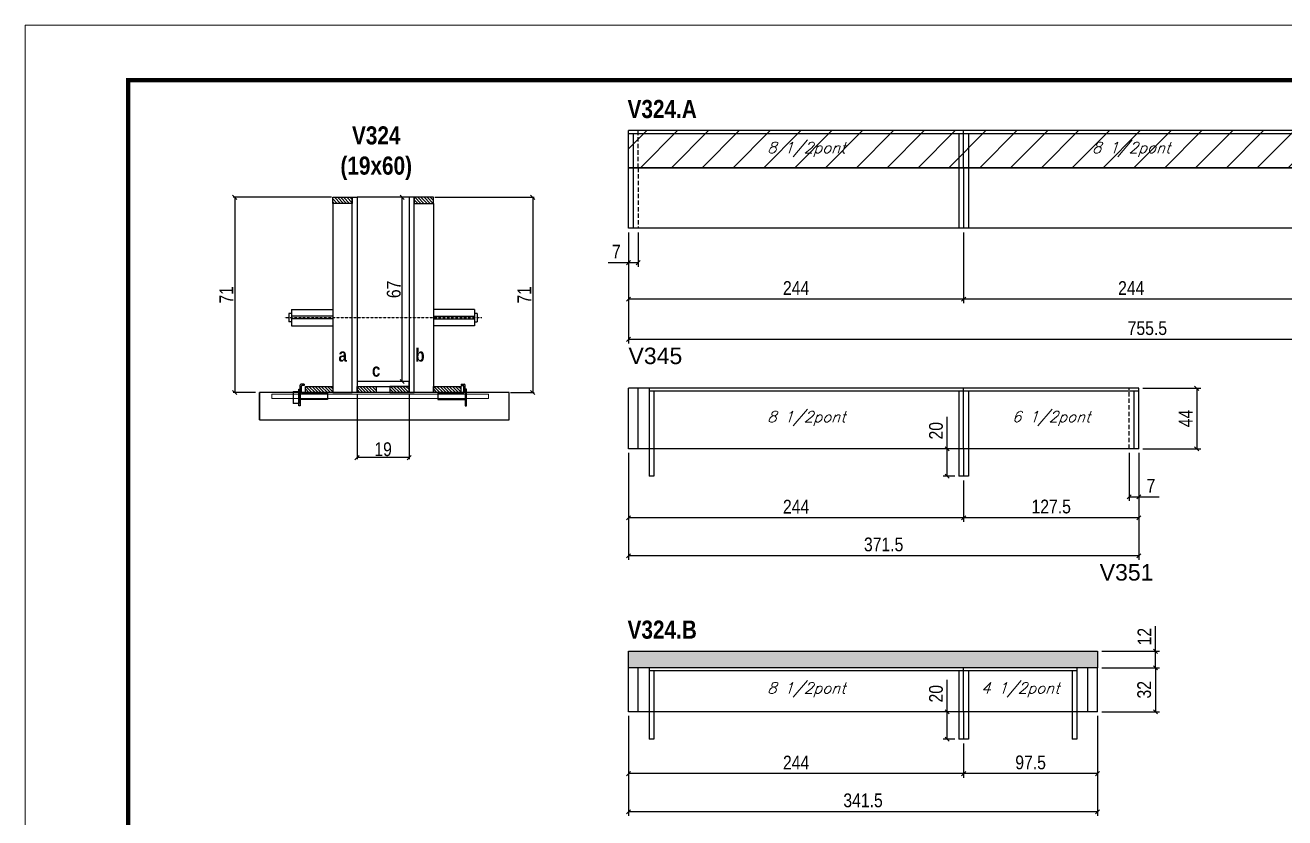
# Model space of a CAD drawing. Extents: x 3309 to 9590, y -2522 to 15424.
# Drawn here: x 4908 to 5825, y 10585 to 11162 of the extents above; entities that cross this region are included whole.
import ezdxf

# ---------------------------------------------------------------- set-up
doc = ezdxf.new("R2010")
doc.units = 0
for name, pattern in [('DASHED', [0.75, 0.5, -0.25]), ('HIDDEN', [0.375, 0.25, -0.125]), ('HIDDEN2', [4.7625, 3.175, -1.5875])]:
    doc.linetypes.add(name, pattern=pattern)
for name, color, linetype in [('5', 5, 'Continuous'), ('barrote', 251, 'Continuous'), ('COTA', 241, 'Continuous'), ('detalhes', 4, 'Continuous'), ('NOMENCLATURA', 7, 'Continuous'), ('Painéis', 200, 'Continuous'), ('presilha', 1, 'Continuous'), ('SARR_2.2x10', 60, 'Continuous'), ('SARR_2.2x7', 40, 'Continuous'), ('SARR_3.5x7', 81, 'Continuous'), ('TENSOR', 3, 'Continuous'), ('texto', 7, 'Continuous')]:
    doc.layers.add(name, color=color, linetype=linetype)
for name, color, linetype, lineweight in [('CONCRETO', 251, 'Continuous', 25), ('Folhas', 255, 'Continuous', 9), ('Hachura', 251, 'Continuous', 9), ('SARRAFO DE PRESSAO', 251, 'DASHED', 9), ('SCO-___-LAJ', 2, 'Continuous', 0)]:
    doc.layers.add(name, color=color, linetype=linetype, lineweight=lineweight)
doc.styles.add('COTA TECNICA', font='techl___.ttf', dxfattribs={"height": 10})
doc.styles.add('COTA TECNICA 2X', font='techl___.ttf', dxfattribs={"height": 10})
doc.styles.add('Romans', font='romans.shx')
doc.styles.get("Standard").update_dxf_attribs({"font": 'arial.ttf'})
doc.styles.add('TECNICA', font='techb___.ttf', dxfattribs={"height": 10})
doc.dimstyles.new('PAINEL', dxfattribs={"dimtxt": 10, "dimasz": 3, "dimexe": 3, "dimexo": 3, "dimgap": 3, "dimtad": 1, "dimdec": 1, "dimzin": 12, "dimdsep": 46, "dimtxsty": 'COTA TECNICA', "dimblk1": 'OBLIQUE', "dimblk2": 'OBLIQUE', "dimsah": 1, "dimcen": 0.9, "dimclrd": 4, "dimclre": 4, "dimclrt": 240, "dimadec": 1, "dimazin": 3, "dimtfac": 1, "dimtdec": 1, "dimtmove": 0, "dimatfit": 3, "dimfxl": 1, "dimtolj": 1, "dimtzin": 12, "dimarcsym": 0})
doc.dimstyles.new('SECAO', dxfattribs={"dimscale": 0.333333, "dimtxt": 5, "dimasz": 9, "dimexe": 3, "dimexo": 3, "dimgap": 3, "dimtad": 1, "dimdec": 1, "dimlfac": 0.5, "dimzin": 12, "dimdsep": 46, "dimtxsty": 'COTA TECNICA 2X', "dimblk1": 'OBLIQUE', "dimblk2": 'OBLIQUE', "dimsah": 1, "dimcen": 0.9, "dimclrd": 4, "dimclre": 4, "dimclrt": 240, "dimadec": 1, "dimazin": 3, "dimtfac": 1, "dimtdec": 1, "dimtmove": 0, "dimatfit": 3, "dimfxl": 1, "dimtolj": 1, "dimtzin": 12, "dimarcsym": 0})
pattern_1 = [(135, (38384.996, -112617.3136), (-1.122532015, -1.122532015), [])]

# ---------------------------------------------------------------- blocks, each defined once
blk = doc.blocks.new('9999999999')
at = {"layer": 'Folhas'}
blk.add_lwpolyline([(98138.98, 34190.21), (99623.98, 34190.21), (99623.98, 35240.21), (98138.98, 35240.21)], close=True, dxfattribs=at)
at = {"layer": 'Folhas', "color": 30, "const_width": 3}
blk.add_lwpolyline([(98213.98, 34230.21), (99583.98, 34230.21), (99583.98, 35200.21), (98213.98, 35200.21)], close=True, dxfattribs=at)
blk = doc.blocks.new('_Oblique')
at = {"color": 0, "linetype": 'ByBlock', "lineweight": -2}
blk.add_line((-0.5, -0.5), (0.5, 0.5), dxfattribs=at)
blk = doc.blocks.new('*D1348')
at = {"layer": 'COTA', "color": 4, "linetype": 'ByBlock', "lineweight": -2, "transparency": 16777216}
for p, q in [((5591.15, 11011.38), (5591.15, 10959.77)), ((5835.15, 11011.38), (5835.15, 10959.77)), ((5835.15, 10962.77), (5591.15, 10962.77))]:
    blk.add_line(p, q, dxfattribs=at)
at = {"layer": 'Defpoints', "color": 0, "linetype": 'ByBlock', "transparency": 16777216}
for p in [(5591.15, 11014.38), (5835.15, 11014.38), (5591.15, 10962.77)]:
    blk.add_point(p, dxfattribs=at)
at = {"layer": 'COTA', "color": 4, "linetype": 'ByBlock', "lineweight": -2, "transparency": 16777216, "xscale": 3, "yscale": 3, "zscale": 3, "rotation": 180}
blk.add_blockref('_Oblique', (5591.15, 10962.77), dxfattribs=at)
at = {"layer": 'COTA', "color": 4, "linetype": 'ByBlock', "lineweight": -2, "transparency": 16777216, "xscale": 3, "yscale": 3, "zscale": 3}
blk.add_blockref('_Oblique', (5835.15, 10962.77), dxfattribs=at)
at = {"layer": 'COTA', "color": 240, "linetype": 'ByBlock', "transparency": 16777216, "insert": (5713.15, 10970.84), "char_height": 10, "attachment_point": 5, "style": 'COTA TECNICA'}
blk.add_mtext('\\A1;244', dxfattribs=at)
blk = doc.blocks.new('*D1349')
at = {"layer": 'COTA', "color": 4, "linetype": 'ByBlock', "lineweight": -2, "transparency": 16777216}
for p, q in [((5347.15, 11011.38), (5347.15, 10959.77)), ((5591.15, 11011.38), (5591.15, 10959.77)), ((5591.15, 10962.77), (5347.15, 10962.77))]:
    blk.add_line(p, q, dxfattribs=at)
at = {"layer": 'Defpoints', "color": 0, "linetype": 'ByBlock', "transparency": 16777216}
for p in [(5347.15, 11014.38), (5591.15, 11014.38), (5347.15, 10962.77)]:
    blk.add_point(p, dxfattribs=at)
at = {"layer": 'COTA', "color": 4, "linetype": 'ByBlock', "lineweight": -2, "transparency": 16777216, "xscale": 3, "yscale": 3, "zscale": 3, "rotation": 180}
blk.add_blockref('_Oblique', (5347.15, 10962.77), dxfattribs=at)
at = {"layer": 'COTA', "color": 4, "linetype": 'ByBlock', "lineweight": -2, "transparency": 16777216, "xscale": 3, "yscale": 3, "zscale": 3}
blk.add_blockref('_Oblique', (5591.15, 10962.77), dxfattribs=at)
at = {"layer": 'COTA', "color": 240, "linetype": 'ByBlock', "transparency": 16777216, "insert": (5469.15, 10970.84), "char_height": 10, "attachment_point": 5, "style": 'COTA TECNICA'}
blk.add_mtext('\\A1;244', dxfattribs=at)
blk = doc.blocks.new('*D1354')
at = {"layer": 'COTA', "color": 4, "linetype": 'ByBlock', "lineweight": -2, "transparency": 16777216}
for p, q in [((5347.15, 11011.38), (5347.15, 10930.49)), ((6102.65, 11011.38), (6102.65, 10930.49)), ((6102.65, 10933.49), (5347.15, 10933.49))]:
    blk.add_line(p, q, dxfattribs=at)
at = {"layer": 'Defpoints', "color": 0, "linetype": 'ByBlock', "transparency": 16777216}
for p in [(5347.15, 11014.38), (6102.65, 11014.38), (5347.15, 10933.49)]:
    blk.add_point(p, dxfattribs=at)
at = {"layer": 'COTA', "color": 4, "linetype": 'ByBlock', "lineweight": -2, "transparency": 16777216, "xscale": 3, "yscale": 3, "zscale": 3, "rotation": 180}
blk.add_blockref('_Oblique', (5347.15, 10933.49), dxfattribs=at)
at = {"layer": 'COTA', "color": 4, "linetype": 'ByBlock', "lineweight": -2, "transparency": 16777216, "xscale": 3, "yscale": 3, "zscale": 3}
blk.add_blockref('_Oblique', (6102.65, 10933.49), dxfattribs=at)
at = {"layer": 'COTA', "color": 240, "linetype": 'ByBlock', "transparency": 16777216, "insert": (5724.9, 10941.6), "char_height": 10, "attachment_point": 5, "style": 'COTA TECNICA'}
blk.add_mtext('\\A1;755.5', dxfattribs=at)
blk = doc.blocks.new('*D1357')
at = {"layer": 'COTA', "color": 4, "lineweight": -2, "transparency": 16777216}
for p, q in [((5347.15, 11011.38), (5347.15, 10986.29)), ((5354.15, 11011.38), (5354.15, 10986.29)), ((5347.15, 10989.29), (5332.42, 10989.29)), ((5354.15, 10989.29), (5347.15, 10989.29))]:
    blk.add_line(p, q, dxfattribs=at)
at = {"layer": 'Defpoints', "color": 0, "transparency": 16777216}
for p in [(5347.15, 11014.38), (5354.15, 11014.38), (5347.15, 10989.29)]:
    blk.add_point(p, dxfattribs=at)
at = {"layer": 'COTA', "color": 4, "lineweight": -2, "transparency": 16777216, "xscale": 3, "yscale": 3, "zscale": 3, "rotation": 180}
blk.add_blockref('_Oblique', (5347.15, 10989.29), dxfattribs=at)
at = {"layer": 'COTA', "color": 4, "lineweight": -2, "transparency": 16777216, "xscale": 3, "yscale": 3, "zscale": 3}
blk.add_blockref('_Oblique', (5354.15, 10989.29), dxfattribs=at)
at = {"layer": 'COTA', "color": 240, "transparency": 16777216, "insert": (5338.29, 10997.37), "char_height": 10, "attachment_point": 5, "style": 'COTA TECNICA'}
blk.add_mtext('\\A1;7', dxfattribs=at)
blk = doc.blocks.new('*D1361')
at = {"layer": 'COTA', "color": 4, "lineweight": -2, "transparency": 16777216}
for p, q in [((5149.46, 10893.86), (5149.46, 10846.38)), ((5187.46, 10893.86), (5187.46, 10846.38)), ((5187.46, 10847.38), (5149.46, 10847.38))]:
    blk.add_line(p, q, dxfattribs=at)
at = {"layer": 'Defpoints', "color": 0, "transparency": 16777216}
for p in [(5149.46, 10894.86), (5187.46, 10894.86), (5149.46, 10847.38)]:
    blk.add_point(p, dxfattribs=at)
at = {"layer": 'COTA', "color": 4, "lineweight": -2, "transparency": 16777216, "xscale": 3, "yscale": 3, "zscale": 3, "rotation": 180}
blk.add_blockref('_Oblique', (5149.46, 10847.38), dxfattribs=at)
at = {"layer": 'COTA', "color": 4, "lineweight": -2, "transparency": 16777216, "xscale": 3, "yscale": 3, "zscale": 3}
blk.add_blockref('_Oblique', (5187.46, 10847.38), dxfattribs=at)
at = {"layer": 'COTA', "color": 240, "transparency": 16777216, "insert": (5168.46, 10853.47), "char_height": 10, "attachment_point": 5, "style": 'COTA TECNICA 2X'}
blk.add_mtext('\\A1;19', dxfattribs=at)
blk = doc.blocks.new('PRESILHA METÁLICA 1')
at = {"layer": 'presilha'}
for p, q in [((6, 15.5), (7.5, 15.5)), ((6, -2.5), (6, 15.5)), ((7.5, 10.6), (7.5, 19.9)), ((7.5, 15.5), (7.5, -2.5)), ((12, 21), (8.6, 21)), ((9, 11.6), (9, 18.9)), ((12, 19.5), (9.6, 19.5)), ((12, 21), (12, 19.5)), ((0, 13), (6, 13)), ((0, 13), (0, 0)), ((6, 0), (0, 0)), ((6, 13), (6, 0)), ((37.5, 4.1), (7.5, 4.1)), ((37.5, 11), (9.6, 11)), ((37.5, 11), (37.5, 4.1)), ((7.5, -2.5), (6, -2.5))]:
    blk.add_line(p, q, dxfattribs=at)
for centre, radius, start, end in [((8.6, 19.9), 1.14, 90, 180), ((9.6, 18.9), 0.57, 90, 180), ((9.6, 11.6), 0.57, 180, 270)]:
    blk.add_arc(centre, radius, start, end, dxfattribs=at)
blk = doc.blocks.new('PRESILHA METÁLICA 2')
at = {"layer": 'presilha'}
for p, q in [((-5.2, 23.5), (-5.2, 22)), ((-5.2, 23.5), (-1.9, 23.5)), ((-5.2, 22), (-2.8, 22)), ((-2.2, 14.1), (-2.2, 21.4)), ((0.8, 18), (-0.8, 18)), ((-0.8, 18), (-0.8, 0)), ((-0.8, 14.6), (-0.8, 22.4)), ((0.8, 0), (0.8, 18)), ((-30.8, 13.5), (-30.8, 6.6)), ((-30.8, 13.5), (-2.8, 13.5)), ((-30.8, 6.6), (-0.8, 6.6)), ((-0.8, 0), (0.8, 0))]:
    blk.add_line(p, q, dxfattribs=at)
for centre, radius, start, end in [((-2.8, 21.4), 0.57, 0, 90), ((-2.8, 14.1), 0.57, 270, 0), ((-1.9, 22.4), 1.14, 0, 90)]:
    blk.add_arc(centre, radius, start, end, dxfattribs=at)
blk = doc.blocks.new('*D1362')
at = {"layer": 'COTA', "color": 4, "lineweight": -2, "transparency": 16777216}
for p, q in [((5130.86, 11036.86), (5059.41, 11036.86)), ((5060.41, 11036.86), (5060.41, 10894.86)), ((5075.64, 10894.86), (5059.41, 10894.86))]:
    blk.add_line(p, q, dxfattribs=at)
at = {"layer": 'Defpoints', "color": 0, "transparency": 16777216}
for p in [(5131.86, 11036.86), (5060.41, 10894.86), (5076.64, 10894.86)]:
    blk.add_point(p, dxfattribs=at)
at = {"layer": 'COTA', "color": 4, "lineweight": -2, "transparency": 16777216, "xscale": 3, "yscale": 3, "zscale": 3}
for p, rotation in [((5060.41, 11036.86), 90), ((5060.41, 10894.86), 270)]:
    blk.add_blockref('_Oblique', p, dxfattribs=dict(at, rotation=rotation))
at = {"layer": 'COTA', "color": 240, "transparency": 16777216, "insert": (5054.34, 10965.86), "char_height": 10, "attachment_point": 5, "rotation": 90, "style": 'COTA TECNICA 2X'}
blk.add_mtext('\\A1;71', dxfattribs=at)
blk = doc.blocks.new('*D1363')
at = {"layer": 'COTA', "color": 4, "lineweight": -2, "transparency": 16777216}
for p, q in [((5206.06, 11036.86), (5278.38, 11036.86)), ((5277.38, 11036.86), (5277.38, 10894.86)), ((5261.27, 10894.86), (5278.38, 10894.86))]:
    blk.add_line(p, q, dxfattribs=at)
at = {"layer": 'Defpoints', "color": 0, "transparency": 16777216}
for p in [(5205.06, 11036.86), (5260.27, 10894.86), (5277.38, 10894.86)]:
    blk.add_point(p, dxfattribs=at)
at = {"layer": 'COTA', "color": 4, "lineweight": -2, "transparency": 16777216, "xscale": 3, "yscale": 3, "zscale": 3}
for p, rotation in [((5277.38, 11036.86), 90), ((5277.38, 10894.86), 270)]:
    blk.add_blockref('_Oblique', p, dxfattribs=dict(at, rotation=rotation))
at = {"layer": 'COTA', "color": 240, "transparency": 16777216, "insert": (5271.3, 10965.86), "char_height": 10, "attachment_point": 5, "rotation": 90, "style": 'COTA TECNICA 2X'}
blk.add_mtext('\\A1;71', dxfattribs=at)
blk = doc.blocks.new('*D1364')
at = {"layer": 'COTA', "color": 4, "lineweight": -2, "transparency": 16777216}
for p, q in [((5186.46, 11036.86), (5181.38, 11036.86)), ((5182.38, 10902.86), (5182.38, 11036.86)), ((5186.46, 10902.86), (5181.38, 10902.86))]:
    blk.add_line(p, q, dxfattribs=at)
at = {"layer": 'Defpoints', "color": 0, "transparency": 16777216}
for p in [(5182.38, 11036.86), (5187.46, 11036.86), (5187.46, 10902.86)]:
    blk.add_point(p, dxfattribs=at)
at = {"layer": 'COTA', "color": 4, "lineweight": -2, "transparency": 16777216, "xscale": 3, "yscale": 3, "zscale": 3}
for p, rotation in [((5182.38, 11036.86), 90), ((5182.38, 10902.86), 270)]:
    blk.add_blockref('_Oblique', p, dxfattribs=dict(at, rotation=rotation))
at = {"layer": 'COTA', "color": 240, "transparency": 16777216, "insert": (5176.28, 10969.86), "char_height": 10, "attachment_point": 5, "rotation": 90, "style": 'COTA TECNICA 2X'}
blk.add_mtext('\\A1;67', dxfattribs=at)
blk = doc.blocks.new('*D1367')
at = {"layer": 'COTA', "color": 4, "linetype": 'ByBlock', "lineweight": -2, "transparency": 16777216}
for p, q in [((5718.65, 10850.87), (5718.65, 10800.66)), ((5591.15, 10830.87), (5591.15, 10800.66)), ((5718.65, 10803.66), (5591.15, 10803.66))]:
    blk.add_line(p, q, dxfattribs=at)
at = {"layer": 'Defpoints', "color": 0, "linetype": 'ByBlock', "transparency": 16777216}
for p in [(5718.65, 10853.87), (5591.15, 10833.87), (5591.15, 10803.66)]:
    blk.add_point(p, dxfattribs=at)
at = {"layer": 'COTA', "color": 4, "linetype": 'ByBlock', "lineweight": -2, "transparency": 16777216, "xscale": 3, "yscale": 3, "zscale": 3, "rotation": 180}
blk.add_blockref('_Oblique', (5591.15, 10803.66), dxfattribs=at)
at = {"layer": 'COTA', "color": 4, "linetype": 'ByBlock', "lineweight": -2, "transparency": 16777216, "xscale": 3, "yscale": 3, "zscale": 3}
blk.add_blockref('_Oblique', (5718.65, 10803.66), dxfattribs=at)
at = {"layer": 'COTA', "color": 240, "linetype": 'ByBlock', "transparency": 16777216, "insert": (5654.9, 10811.77), "char_height": 10, "attachment_point": 5, "style": 'COTA TECNICA'}
blk.add_mtext('\\A1;127.5', dxfattribs=at)
blk = doc.blocks.new('*D1368')
at = {"layer": 'COTA', "color": 4, "linetype": 'ByBlock', "lineweight": -2, "transparency": 16777216}
for p, q in [((5347.15, 10850.87), (5347.15, 10800.66)), ((5591.15, 10830.87), (5591.15, 10800.66)), ((5591.15, 10803.66), (5347.15, 10803.66))]:
    blk.add_line(p, q, dxfattribs=at)
at = {"layer": 'Defpoints', "color": 0, "linetype": 'ByBlock', "transparency": 16777216}
for p in [(5347.15, 10853.87), (5591.15, 10833.87), (5347.15, 10803.66)]:
    blk.add_point(p, dxfattribs=at)
at = {"layer": 'COTA', "color": 4, "linetype": 'ByBlock', "lineweight": -2, "transparency": 16777216, "xscale": 3, "yscale": 3, "zscale": 3, "rotation": 180}
blk.add_blockref('_Oblique', (5347.15, 10803.66), dxfattribs=at)
at = {"layer": 'COTA', "color": 4, "linetype": 'ByBlock', "lineweight": -2, "transparency": 16777216, "xscale": 3, "yscale": 3, "zscale": 3}
blk.add_blockref('_Oblique', (5591.15, 10803.66), dxfattribs=at)
at = {"layer": 'COTA', "color": 240, "linetype": 'ByBlock', "transparency": 16777216, "insert": (5469.15, 10811.73), "char_height": 10, "attachment_point": 5, "style": 'COTA TECNICA'}
blk.add_mtext('\\A1;244', dxfattribs=at)
blk = doc.blocks.new('*D1370')
at = {"layer": 'COTA', "color": 4, "linetype": 'ByBlock', "lineweight": -2, "transparency": 16777216}
for p, q in [((5347.15, 10850.87), (5347.15, 10772.95)), ((5718.65, 10850.87), (5718.65, 10772.95)), ((5718.65, 10775.95), (5347.15, 10775.95))]:
    blk.add_line(p, q, dxfattribs=at)
at = {"layer": 'Defpoints', "color": 0, "linetype": 'ByBlock', "transparency": 16777216}
for p in [(5347.15, 10853.87), (5718.65, 10853.87), (5347.15, 10775.95)]:
    blk.add_point(p, dxfattribs=at)
at = {"layer": 'COTA', "color": 4, "linetype": 'ByBlock', "lineweight": -2, "transparency": 16777216, "xscale": 3, "yscale": 3, "zscale": 3, "rotation": 180}
blk.add_blockref('_Oblique', (5347.15, 10775.95), dxfattribs=at)
at = {"layer": 'COTA', "color": 4, "linetype": 'ByBlock', "lineweight": -2, "transparency": 16777216, "xscale": 3, "yscale": 3, "zscale": 3}
blk.add_blockref('_Oblique', (5718.65, 10775.95), dxfattribs=at)
at = {"layer": 'COTA', "color": 240, "linetype": 'ByBlock', "transparency": 16777216, "insert": (5532.9, 10784.17), "char_height": 10, "attachment_point": 5, "style": 'COTA TECNICA'}
blk.add_mtext('\\A1;371.5', dxfattribs=at)
blk = doc.blocks.new('*D1369')
at = {"layer": 'COTA', "color": 4, "lineweight": -2, "transparency": 16777216}
for p, q in [((5721.65, 10897.87), (5763.85, 10897.87)), ((5760.85, 10897.87), (5760.85, 10853.87)), ((5721.65, 10853.87), (5763.85, 10853.87))]:
    blk.add_line(p, q, dxfattribs=at)
at = {"layer": 'Defpoints', "color": 0, "transparency": 16777216}
for p in [(5718.65, 10897.87), (5718.65, 10853.87), (5760.85, 10853.87)]:
    blk.add_point(p, dxfattribs=at)
at = {"layer": 'COTA', "color": 4, "lineweight": -2, "transparency": 16777216, "xscale": 3, "yscale": 3, "zscale": 3}
for p, rotation in [((5760.85, 10897.87), 90), ((5760.85, 10853.87), 270)]:
    blk.add_blockref('_Oblique', p, dxfattribs=dict(at, rotation=rotation))
at = {"layer": 'COTA', "color": 240, "transparency": 16777216, "insert": (5752.78, 10875.87), "char_height": 10, "attachment_point": 5, "rotation": 90, "style": 'COTA TECNICA'}
blk.add_mtext('\\A1;44', dxfattribs=at)
blk = doc.blocks.new('*D1371')
at = {"layer": 'COTA', "color": 4, "lineweight": -2, "transparency": 16777216}
for p, q in [((5711.65, 10850.87), (5711.65, 10815.85)), ((5718.65, 10850.87), (5718.65, 10815.85)), ((5711.65, 10818.85), (5718.65, 10818.85)), ((5718.65, 10818.85), (5733.39, 10818.85))]:
    blk.add_line(p, q, dxfattribs=at)
at = {"layer": 'Defpoints', "color": 0, "transparency": 16777216}
for p in [(5711.65, 10853.87), (5718.65, 10853.87), (5718.65, 10818.85)]:
    blk.add_point(p, dxfattribs=at)
at = {"layer": 'COTA', "color": 4, "lineweight": -2, "transparency": 16777216, "xscale": 3, "yscale": 3, "zscale": 3, "rotation": 180}
blk.add_blockref('_Oblique', (5711.65, 10818.85), dxfattribs=at)
at = {"layer": 'COTA', "color": 4, "lineweight": -2, "transparency": 16777216, "xscale": 3, "yscale": 3, "zscale": 3}
blk.add_blockref('_Oblique', (5718.65, 10818.85), dxfattribs=at)
at = {"layer": 'COTA', "color": 240, "transparency": 16777216, "insert": (5727.52, 10826.92), "char_height": 10, "attachment_point": 5, "style": 'COTA TECNICA'}
blk.add_mtext('\\A1;7', dxfattribs=at)
blk = doc.blocks.new('*D1372')
at = {"layer": 'COTA', "color": 4, "linetype": 'ByBlock', "lineweight": -2, "transparency": 16777216}
for p, q in [((5688.65, 10659.45), (5688.65, 10614.39)), ((5591.15, 10639.45), (5591.15, 10614.39)), ((5688.65, 10617.39), (5591.15, 10617.39))]:
    blk.add_line(p, q, dxfattribs=at)
at = {"layer": 'Defpoints', "color": 0, "linetype": 'ByBlock', "transparency": 16777216}
for p in [(5688.65, 10662.45), (5591.15, 10642.45), (5591.15, 10617.39)]:
    blk.add_point(p, dxfattribs=at)
at = {"layer": 'COTA', "color": 4, "linetype": 'ByBlock', "lineweight": -2, "transparency": 16777216, "xscale": 3, "yscale": 3, "zscale": 3, "rotation": 180}
blk.add_blockref('_Oblique', (5591.15, 10617.39), dxfattribs=at)
at = {"layer": 'COTA', "color": 4, "linetype": 'ByBlock', "lineweight": -2, "transparency": 16777216, "xscale": 3, "yscale": 3, "zscale": 3}
blk.add_blockref('_Oblique', (5688.65, 10617.39), dxfattribs=at)
at = {"layer": 'COTA', "color": 240, "linetype": 'ByBlock', "transparency": 16777216, "insert": (5639.9, 10625.53), "char_height": 10, "attachment_point": 5, "style": 'COTA TECNICA'}
blk.add_mtext('\\A1;97.5', dxfattribs=at)
blk = doc.blocks.new('*D1373')
at = {"layer": 'COTA', "color": 4, "linetype": 'ByBlock', "lineweight": -2, "transparency": 16777216}
for p, q in [((5347.15, 10659.45), (5347.15, 10614.39)), ((5591.15, 10639.45), (5591.15, 10614.39)), ((5591.15, 10617.39), (5347.15, 10617.39))]:
    blk.add_line(p, q, dxfattribs=at)
at = {"layer": 'Defpoints', "color": 0, "linetype": 'ByBlock', "transparency": 16777216}
for p in [(5347.15, 10662.45), (5591.15, 10642.45), (5347.15, 10617.39)]:
    blk.add_point(p, dxfattribs=at)
at = {"layer": 'COTA', "color": 4, "linetype": 'ByBlock', "lineweight": -2, "transparency": 16777216, "xscale": 3, "yscale": 3, "zscale": 3, "rotation": 180}
blk.add_blockref('_Oblique', (5347.15, 10617.39), dxfattribs=at)
at = {"layer": 'COTA', "color": 4, "linetype": 'ByBlock', "lineweight": -2, "transparency": 16777216, "xscale": 3, "yscale": 3, "zscale": 3}
blk.add_blockref('_Oblique', (5591.15, 10617.39), dxfattribs=at)
at = {"layer": 'COTA', "color": 240, "linetype": 'ByBlock', "transparency": 16777216, "insert": (5469.15, 10625.47), "char_height": 10, "attachment_point": 5, "style": 'COTA TECNICA'}
blk.add_mtext('\\A1;244', dxfattribs=at)
blk = doc.blocks.new('*D1375')
at = {"layer": 'COTA', "color": 4, "linetype": 'ByBlock', "lineweight": -2, "transparency": 16777216}
for p, q in [((5347.15, 10659.45), (5347.15, 10586.68)), ((5688.65, 10659.45), (5688.65, 10586.68)), ((5688.65, 10589.68), (5347.15, 10589.68))]:
    blk.add_line(p, q, dxfattribs=at)
at = {"layer": 'Defpoints', "color": 0, "linetype": 'ByBlock', "transparency": 16777216}
for p in [(5347.15, 10662.45), (5688.65, 10662.45), (5347.15, 10589.68)]:
    blk.add_point(p, dxfattribs=at)
at = {"layer": 'COTA', "color": 4, "linetype": 'ByBlock', "lineweight": -2, "transparency": 16777216, "xscale": 3, "yscale": 3, "zscale": 3, "rotation": 180}
blk.add_blockref('_Oblique', (5347.15, 10589.68), dxfattribs=at)
at = {"layer": 'COTA', "color": 4, "linetype": 'ByBlock', "lineweight": -2, "transparency": 16777216, "xscale": 3, "yscale": 3, "zscale": 3}
blk.add_blockref('_Oblique', (5688.65, 10589.68), dxfattribs=at)
at = {"layer": 'COTA', "color": 240, "linetype": 'ByBlock', "transparency": 16777216, "insert": (5517.9, 10597.9), "char_height": 10, "attachment_point": 5, "style": 'COTA TECNICA'}
blk.add_mtext('\\A1;341.5', dxfattribs=at)
blk = doc.blocks.new('*D1374')
at = {"layer": 'COTA', "color": 4, "lineweight": -2, "transparency": 16777216}
for p, q in [((5691.65, 10694.45), (5733.85, 10694.45)), ((5730.85, 10694.45), (5730.85, 10662.45)), ((5691.65, 10662.45), (5733.85, 10662.45))]:
    blk.add_line(p, q, dxfattribs=at)
at = {"layer": 'Defpoints', "color": 0, "transparency": 16777216}
for p in [(5688.65, 10694.45), (5688.65, 10662.45), (5730.85, 10662.45)]:
    blk.add_point(p, dxfattribs=at)
at = {"layer": 'COTA', "color": 4, "lineweight": -2, "transparency": 16777216, "xscale": 3, "yscale": 3, "zscale": 3}
for p, rotation in [((5730.85, 10694.45), 90), ((5730.85, 10662.45), 270)]:
    blk.add_blockref('_Oblique', p, dxfattribs=dict(at, rotation=rotation))
at = {"layer": 'COTA', "color": 240, "transparency": 16777216, "insert": (5722.63, 10678.45), "char_height": 10, "attachment_point": 5, "rotation": 90, "style": 'COTA TECNICA'}
blk.add_mtext('\\A1;32', dxfattribs=at)
blk = doc.blocks.new('*D1376')
at = {"layer": 'COTA', "color": 4, "lineweight": -2, "transparency": 16777216}
for p, q in [((5579.14, 10853.87), (5579.14, 10877.08)), ((5584.65, 10853.87), (5576.14, 10853.87)), ((5579.14, 10833.87), (5579.14, 10853.87)), ((5584.65, 10833.87), (5576.14, 10833.87))]:
    blk.add_line(p, q, dxfattribs=at)
at = {"layer": 'Defpoints', "color": 0, "transparency": 16777216}
for p in [(5579.14, 10853.87), (5587.65, 10853.87), (5587.65, 10833.87)]:
    blk.add_point(p, dxfattribs=at)
at = {"layer": 'COTA', "color": 4, "lineweight": -2, "transparency": 16777216, "xscale": 3, "yscale": 3, "zscale": 3}
for p, rotation in [((5579.14, 10853.87), 90), ((5579.14, 10833.87), 270)]:
    blk.add_blockref('_Oblique', p, dxfattribs=dict(at, rotation=rotation))
at = {"layer": 'COTA', "color": 240, "transparency": 16777216, "insert": (5571.04, 10866.97), "char_height": 10, "attachment_point": 5, "rotation": 90, "style": 'COTA TECNICA'}
blk.add_mtext('\\A1;20', dxfattribs=at)
blk = doc.blocks.new('*D1377')
at = {"layer": 'COTA', "color": 4, "lineweight": -2, "transparency": 16777216}
for p, q in [((5579.14, 10662.45), (5579.14, 10685.66)), ((5584.65, 10662.45), (5576.14, 10662.45)), ((5579.14, 10642.45), (5579.14, 10662.45)), ((5584.65, 10642.45), (5576.14, 10642.45))]:
    blk.add_line(p, q, dxfattribs=at)
at = {"layer": 'Defpoints', "color": 0, "transparency": 16777216}
for p in [(5579.14, 10662.45), (5587.65, 10662.45), (5587.65, 10642.45)]:
    blk.add_point(p, dxfattribs=at)
at = {"layer": 'COTA', "color": 4, "lineweight": -2, "transparency": 16777216, "xscale": 3, "yscale": 3, "zscale": 3}
for p, rotation in [((5579.14, 10662.45), 90), ((5579.14, 10642.45), 270)]:
    blk.add_blockref('_Oblique', p, dxfattribs=dict(at, rotation=rotation))
at = {"layer": 'COTA', "color": 240, "transparency": 16777216, "insert": (5571.04, 10675.56), "char_height": 10, "attachment_point": 5, "rotation": 90, "style": 'COTA TECNICA'}
blk.add_mtext('\\A1;20', dxfattribs=at)
blk = doc.blocks.new('*D1380')
at = {"layer": 'COTA', "color": 4, "lineweight": -2, "transparency": 16777216}
for p, q in [((5730.85, 10706.45), (5730.85, 10724.77)), ((5691.65, 10706.45), (5733.85, 10706.45)), ((5730.85, 10694.45), (5730.85, 10706.45)), ((5691.65, 10694.45), (5733.85, 10694.45))]:
    blk.add_line(p, q, dxfattribs=at)
at = {"layer": 'Defpoints', "color": 0, "transparency": 16777216}
for p in [(5688.65, 10706.45), (5730.85, 10706.45), (5688.65, 10694.45)]:
    blk.add_point(p, dxfattribs=at)
at = {"layer": 'COTA', "color": 4, "lineweight": -2, "transparency": 16777216, "xscale": 3, "yscale": 3, "zscale": 3}
for p, rotation in [((5730.85, 10706.45), 90), ((5730.85, 10694.45), 270)]:
    blk.add_blockref('_Oblique', p, dxfattribs=dict(at, rotation=rotation))
at = {"layer": 'COTA', "color": 240, "transparency": 16777216, "insert": (5722.79, 10717.11), "char_height": 10, "attachment_point": 5, "rotation": 90, "style": 'COTA TECNICA'}
blk.add_mtext('\\A1;12', dxfattribs=at)

msp = doc.modelspace()

# ---------------------------------------------------------------- hatches: boundary and pattern name
at = {"layer": 'COTA'}
h = msp.add_hatch(dxfattribs=at)
h.set_pattern_fill('AR-CONC', color=256, scale=0.03)
h.paths.add_polyline_path([(5688.65, 10694.45), (5688.65, 10706.45), (5347.15, 10706.45), (5347.15, 10694.45)])
at = {"layer": 'Hachura', "linetype": 'ByBlock'}
h = msp.add_hatch(dxfattribs=at)
h.set_pattern_fill('ANSI31', color=256, scale=5)
h.paths.add_polyline_path([(5591.15, 11058.38), (5591.15, 11085.38), (5347.15, 11085.38), (5347.15, 11058.38)])
h.paths.add_polyline_path([(5835.15, 11058.38), (5835.15, 11085.38), (5591.15, 11085.38), (5591.15, 11058.38)])
h.paths.add_polyline_path([(5835.15, 11058.38), (5858.65, 11058.38), (5858.65, 11085.38), (5835.15, 11085.38)])
h.paths.add_polyline_path([(5858.65, 11085.38), (5858.65, 11058.38), (6102.65, 11058.38), (6102.65, 11085.38)])
at = {"layer": 'SARR_2.2x10'}
h = msp.add_hatch(dxfattribs=at)
h.set_pattern_fill('ANSI31', color=256, scale=0.5, angle=90)
h.set_pattern_definition([(135, (38305.396, -112617.3136), (-1.122532015, -1.122532015), [])])
h.paths.add_polyline_path([(5111.86, 10899.26), (5111.86, 10894.86), (5131.86, 10894.86), (5131.86, 10899.26)])
h = msp.add_hatch(dxfattribs=at)
h.set_pattern_fill('ANSI31', color=256, scale=0.5, angle=90)
h.set_pattern_definition([(135, (38398.596, -112617.3136), (-1.122532015, -1.122532015), [])])
h.paths.add_polyline_path([(5205.06, 10899.26), (5205.06, 10894.86), (5225.06, 10894.86), (5225.06, 10899.26)])
at = {"layer": 'SARR_2.2x7'}
h = msp.add_hatch(dxfattribs=at)
h.set_pattern_fill('ANSI31', color=256, scale=0.5, angle=90)
h.set_pattern_definition([(135, (38319.396, -112479.7136), (-1.122532015, -1.122532015), [])])
h.paths.add_polyline_path([(5145.86, 11036.86), (5145.86, 11032.46), (5131.86, 11032.46), (5131.86, 11036.86)])
h = msp.add_hatch(dxfattribs=at)
h.set_pattern_fill('ANSI31', color=256, scale=0.5, angle=90)
h.set_pattern_definition([(135, (38299.396, -112479.7136), (-1.122532015, -1.122532015), [])])
h.paths.add_polyline_path([(5191.06, 11036.86), (5191.06, 11032.46), (5205.06, 11032.46), (5205.06, 11036.86)])
h = msp.add_hatch(dxfattribs=at)
h.set_pattern_fill('ANSI31', color=256, scale=0.5, angle=90)
h.set_pattern_definition(pattern_1)
h.paths.add_polyline_path([(5163.46, 10894.86), (5163.46, 10899.26), (5149.46, 10899.26), (5149.46, 10894.86)])
h = msp.add_hatch(dxfattribs=at)
h.set_pattern_fill('ANSI31', color=256, scale=0.5, angle=90)
h.set_pattern_definition(pattern_1)
h.paths.add_polyline_path([(5173.46, 10899.26), (5173.46, 10894.86), (5187.46, 10894.86), (5187.46, 10899.26)])

# ---------------------------------------------------------------- linework, layer by layer
at = {"ltscale": 3}
for p, q in [((5099.86, 10952.31), (5099.86, 10946.31)), ((5101.86, 10952.31), (5099.86, 10952.31)), ((5101.86, 10955.31), (5101.86, 10943.31)), ((5101.86, 10955.31), (5131.86, 10955.31)), ((5235.06, 10955.31), (5205.06, 10955.31)), ((5235.06, 10955.31), (5235.06, 10943.31)), ((5237.06, 10952.31), (5235.06, 10952.31)), ((5237.06, 10952.31), (5237.06, 10946.31)), ((5101.86, 10946.31), (5099.86, 10946.31)), ((5131.86, 10950.31), (5101.86, 10950.31)), ((5131.86, 10948.31), (5101.86, 10948.31)), ((5101.86, 10943.31), (5131.86, 10943.31)), ((5205.06, 10950.31), (5235.06, 10950.31)), ((5205.06, 10948.31), (5235.06, 10948.31)), ((5235.06, 10943.31), (5205.06, 10943.31)), ((5235.06, 10946.31), (5237.06, 10946.31))]:
    msp.add_line(p, q, dxfattribs=at)
at = {"layer": 'barrote'}
msp.add_lwpolyline([(5078.4, 10874.86), (5260.32, 10874.86), (5260.32, 10894.86), (5078.4, 10894.86)], close=True, dxfattribs=at)
at = {"layer": 'CONCRETO', "linetype": 'Continuous'}
msp.add_line((5187.46, 11036.86), (5149.46, 11036.86), dxfattribs=at)
at = {"layer": 'COTA'}
for p, q in [((5591.15, 10853.87), (5591.15, 10833.87)), ((5365.65, 10833.87), (5362.15, 10833.87)), ((5594.65, 10833.87), (5587.65, 10833.87)), ((5347.15, 10694.45), (5347.15, 10706.45)), ((5347.15, 10706.45), (5688.65, 10706.45)), ((5688.65, 10706.45), (5688.65, 10694.45)), ((5591.15, 10662.45), (5591.15, 10642.45)), ((5365.65, 10642.45), (5362.15, 10642.45)), ((5594.65, 10642.45), (5587.65, 10642.45)), ((5673.65, 10642.45), (5670.15, 10642.45))]:
    msp.add_line(p, q, dxfattribs=at)
at = {"layer": 'detalhes', "color": 250}
msp.add_line((5078.4, 10874.86), (5078.4, 10894.86), dxfattribs=at)
at = {"layer": 'Painéis', "linetype": 'ByBlock'}
for p, q in [((6102.65, 11085.38), (5347.15, 11085.38)), ((5347.15, 11058.38), (5347.15, 11085.38)), ((5591.15, 11058.38), (5591.15, 11085.38)), ((6102.65, 11058.38), (5347.15, 11058.38)), ((5591.15, 11058.38), (5591.15, 11014.38)), ((5718.65, 10897.87), (5347.15, 10897.87)), ((5347.15, 10853.87), (5347.15, 10897.87)), ((5591.15, 10853.87), (5591.15, 10897.87)), ((5718.65, 10853.87), (5718.65, 10897.87)), ((5718.65, 10853.87), (5347.15, 10853.87)), ((5688.65, 10694.45), (5347.15, 10694.45)), ((5347.15, 10662.45), (5347.15, 10694.45)), ((5591.15, 10662.45), (5591.15, 10694.45)), ((5688.65, 10662.45), (5688.65, 10694.45)), ((5688.65, 10662.45), (5347.15, 10662.45))]:
    msp.add_line(p, q, dxfattribs=at)
msp.add_lwpolyline([(5347.15, 11058.38), (6102.65, 11058.38), (6102.65, 11014.38), (5347.15, 11014.38)], close=True, dxfattribs=at)
at = {"layer": 'Painéis', "linetype": 'Continuous'}
for points in [[(5145.86, 10894.86), (5145.86, 11036.86), (5149.46, 11036.86), (5149.46, 10894.86)], [(5191.06, 10894.86), (5191.06, 11036.86), (5187.46, 11036.86), (5187.46, 10894.86)], [(5187.46, 10902.86), (5149.46, 10902.86), (5149.46, 10899.26), (5187.46, 10899.26)]]:
    msp.add_lwpolyline(points, close=True, dxfattribs=at)
at = {"layer": 'SARR_2.2x10'}
for points in [[(5111.86, 10899.26), (5131.86, 10899.26), (5131.86, 10894.86), (5111.86, 10894.86)], [(5205.06, 10899.26), (5225.06, 10899.26), (5225.06, 10894.86), (5205.06, 10894.86)]]:
    msp.add_lwpolyline(points, close=True, dxfattribs=at)
at = {"layer": 'SARR_2.2x7', "linetype": 'Continuous'}
for p, q in [((5591.15, 11083.18), (5347.15, 11083.18)), ((5835.15, 11083.18), (5591.15, 11083.18)), ((5354.15, 10853.87), (5354.15, 10897.87)), ((5591.15, 10895.67), (5362.15, 10895.67)), ((5718.65, 10895.67), (5591.15, 10895.67)), ((5354.15, 10662.45), (5354.15, 10694.45)), ((5681.65, 10662.45), (5681.65, 10694.45)), ((5591.15, 10692.25), (5362.15, 10692.25)), ((5673.65, 10692.25), (5591.15, 10692.25))]:
    msp.add_line(p, q, dxfattribs=at)
at = {"layer": 'SARR_2.2x7', "linetype": 'HIDDEN2'}
for p, q in [((5354.15, 11058.38), (5354.15, 11085.38)), ((5354.15, 11058.38), (5354.15, 11014.38)), ((5711.65, 10853.87), (5711.65, 10897.87))]:
    msp.add_line(p, q, dxfattribs=at)
at = {"layer": 'SARR_2.2x7', "elevation": 0}
for points in [[(5131.86, 11036.86), (5145.86, 11036.86), (5145.86, 11032.46), (5131.86, 11032.46)], [(5205.06, 11036.86), (5191.06, 11036.86), (5191.06, 11032.46), (5205.06, 11032.46)]]:
    msp.add_lwpolyline(points, close=True, dxfattribs=at)
at = {"layer": 'SARR_2.2x7'}
for points in [[(5149.46, 10899.26), (5163.46, 10899.26), (5163.46, 10894.86), (5149.46, 10894.86)], [(5187.46, 10899.26), (5173.46, 10899.26), (5173.46, 10894.86), (5187.46, 10894.86)]]:
    msp.add_lwpolyline(points, close=True, dxfattribs=at)
at = {"layer": 'SARR_3.5x7'}
for p, q in [((5350.65, 11083.18), (5350.65, 11014.38)), ((5587.65, 11083.18), (5587.65, 11014.38)), ((5594.65, 11083.18), (5594.65, 11014.38)), ((5362.15, 10897.87), (5362.15, 10833.87)), ((5365.65, 10895.67), (5365.65, 10833.87)), ((5587.65, 10895.67), (5587.65, 10833.87)), ((5594.65, 10895.67), (5594.65, 10833.87)), ((5715.15, 10895.67), (5715.15, 10853.87)), ((5362.15, 10694.45), (5362.15, 10642.45)), ((5673.65, 10694.45), (5673.65, 10642.45)), ((5365.65, 10692.25), (5365.65, 10642.45)), ((5587.65, 10692.25), (5587.65, 10642.45)), ((5594.65, 10692.25), (5594.65, 10642.45)), ((5670.15, 10692.25), (5670.15, 10642.45))]:
    msp.add_line(p, q, dxfattribs=at)
for points in [[(5145.86, 11032.46), (5131.86, 11032.46), (5131.86, 10894.86), (5145.86, 10894.86)], [(5191.06, 11032.46), (5205.06, 11032.46), (5205.06, 10894.86), (5191.06, 10894.86)]]:
    msp.add_lwpolyline(points, close=True, dxfattribs=at)
at = {"layer": 'SCO-___-LAJ', "color": 1}
msp.add_lwpolyline([(5087.4, 10893.52), (5245.24, 10893.52), (5245.24, 10890.32), (5087.4, 10890.32)], close=True, dxfattribs=at)
at = {"layer": 'TENSOR', "linetype": 'HIDDEN', "ltscale": 0.5}
msp.add_line((5096.86, 10949.31), (5240.36, 10949.31), dxfattribs=at)

# ---------------------------------------------------------------- block references
at = {"layer": 'presilha', "xscale": 0.6666666666666666, "yscale": 0.6666666666666666, "zscale": 0.6666666666666666}
for name, p in [('PRESILHA METÁLICA 1', (5102.99, 10886.89)), ('PRESILHA METÁLICA 2', (5228.74, 10885.22))]:
    msp.add_blockref(name, p, dxfattribs=at)
at = {"layer": 'SARRAFO DE PRESSAO', "color": 6, "linetype": 'ByBlock'}
msp.add_blockref('9999999999', (-93231.11, -24078.07), dxfattribs=at)

# ---------------------------------------------------------------- texts
at = {"layer": '5', "linetype": 'Continuous'}
for s, rotation, p in [('V345', 0.00004, (5347.13, 10915.48)), ('V351', 359.99996, (5690.21, 10757.94))]:
    msp.add_text(s, height=12, rotation=rotation, dxfattribs=at).set_placement(p)
at = {"layer": 'detalhes', "style": 'TECNICA'}
for s, p in [('a', (5135.98, 10917.29)), ('b', (5191.96, 10917.28)), ('c', (5160.35, 10906.33))]:
    msp.add_text(s, height=9.6, dxfattribs=at).set_placement(p)
at = {"layer": 'NOMENCLATURA', "style": 'TECNICA'}
for s, p in [('V324.A', (5346.44, 11094.57)), ('V324.B', (5346.44, 10715.64))]:
    msp.add_text(s, height=13.2, dxfattribs=at).set_placement(p)
at = {"layer": 'NOMENCLATURA', "insert": (5163.46, 11088.55), "char_height": 13.2, "attachment_point": 2, "style": 'TECNICA'}
msp.add_mtext_dynamic_manual_height_columns('V324\\P(19x60)', width=300.2766, gutter_width=1, heights=[0], dxfattribs=at)
at = {"layer": 'texto', "color": 2, "char_height": 8, "attachment_point": 5, "style": 'Romans'}
for s, insert in [('{\\Q19;\\C256;8 1/2pont}', (5476.65, 11071.78)), ('{\\Q19;\\C256;8 1/2pont}', (5713.15, 11071.78)), ('{\\Q19;\\C256;8 1/2pont}', (5476.65, 10875.87)), ('{\\Q19;\\C256;6 1/2pont}', (5654.9, 10875.87)), ('{\\Q19;\\C256;8 1/2pont}', (5476.65, 10678.45)), ('{\\Q19;\\C256;4 1/2pont}', (5632.4, 10678.45))]:
    msp.add_mtext(s, dxfattribs=dict(at, insert=insert))

# ---------------------------------------------------------------- dimensions: what is measured, and where the dimension line sits
at = {"layer": 'COTA'}
for base, p1, p2, dimstyle, picture, middle in [((5060.41, 10894.86, 0), (5131.86, 11036.86), (5076.64, 10894.86, 0), 'SECAO', '*D1362', (5054.34, 10965.86, 0)), ((5182.38, 11036.86), (5187.46, 10902.86), (5187.46, 11036.86), 'SECAO', '*D1364', (5176.28, 10969.86)), ((5277.38, 10894.86, 0), (5205.06, 11036.86), (5260.27, 10894.86, 0), 'SECAO', '*D1363', (5271.3, 10965.86, 0)), ((5760.85, 10853.87), (5718.65, 10897.87), (5718.65, 10853.87), 'PAINEL', '*D1369', (5752.78, 10875.87)), ((5579.14, 10853.87), (5587.65, 10833.87), (5587.65, 10853.87), 'PAINEL', '*D1376', (5571.04, 10866.97)), ((5730.85, 10706.45), (5688.65, 10694.45), (5688.65, 10706.45), 'PAINEL', '*D1380', (5722.79, 10717.11)), ((5730.85, 10662.45), (5688.65, 10694.45), (5688.65, 10662.45), 'PAINEL', '*D1374', (5722.63, 10678.45)), ((5579.14, 10662.45), (5587.65, 10642.45), (5587.65, 10662.45), 'PAINEL', '*D1377', (5571.04, 10675.56))]:
    dim = msp.add_linear_dim(base=base, p1=p1, p2=p2, angle=90, dimstyle=dimstyle, dxfattribs=at)
    dim.commit()
    dim.dimension.update_dxf_attribs({"geometry": picture, "text_midpoint": middle})
for base, p1, p2, picture, middle in [((5347.15, 10989.29), (5354.15, 11014.38), (5347.15, 11014.38), '*D1357', (5338.29, 10997.37)), ((5718.65, 10818.85), (5711.65, 10853.87), (5718.65, 10853.87), '*D1371', (5727.52, 10826.92))]:
    dim = msp.add_linear_dim(base=base, p1=p1, p2=p2, dimstyle='PAINEL', dxfattribs=at)
    dim.commit()
    dim.dimension.update_dxf_attribs({"geometry": picture, "text_midpoint": middle})
at = {"layer": 'COTA', "linetype": 'ByBlock'}
for base, p1, p2, picture, middle in [((5347.15, 10962.77), (5591.15, 11014.38), (5347.15, 11014.38), '*D1349', (5469.15, 10970.84)), ((5347.15, 10803.66), (5591.15, 10833.87), (5347.15, 10853.87), '*D1368', (5469.15, 10811.73)), ((5347.15, 10617.39), (5591.15, 10642.45), (5347.15, 10662.45), '*D1373', (5469.15, 10625.47))]:
    dim = msp.add_linear_dim(base=base, p1=p1, p2=p2, angle=180, dimstyle='PAINEL', override={"dimtmove": 1}, dxfattribs=at)
    dim.commit()
    dim.dimension.update_dxf_attribs({"geometry": picture, "text_midpoint": middle})
for base, p1, p2, picture, middle in [((5347.15, 10933.49), (6102.65, 11014.38), (5347.15, 11014.38), '*D1354', (5724.9, 10941.6)), ((5591.15, 10962.77), (5835.15, 11014.38), (5591.15, 11014.38), '*D1348', (5713.15, 10970.84)), ((5347.15, 10775.95), (5718.65, 10853.87), (5347.15, 10853.87), '*D1370', (5532.9, 10784.17)), ((5591.15, 10803.66), (5718.65, 10853.87), (5591.15, 10833.87), '*D1367', (5654.9, 10811.77)), ((5347.15, 10589.68), (5688.65, 10662.45), (5347.15, 10662.45), '*D1375', (5517.9, 10597.9)), ((5591.15, 10617.39), (5688.65, 10662.45), (5591.15, 10642.45), '*D1372', (5639.9, 10625.53))]:
    dim = msp.add_linear_dim(base=base, p1=p1, p2=p2, angle=180, dimstyle='PAINEL', dxfattribs=at)
    dim.commit()
    dim.dimension.update_dxf_attribs({"geometry": picture, "text_midpoint": middle})
at = {"layer": 'COTA'}
dim = msp.add_linear_dim(base=(5149.46, 10847.38), p1=(5187.46, 10894.86), p2=(5149.46, 10894.86), angle=180, dimstyle='SECAO', dxfattribs=at)
dim.commit()
dim.dimension.update_dxf_attribs({"geometry": '*D1361', "text_midpoint": (5168.46, 10847.38), "dimtype": 160})

doc.saveas('drawing.dxf')
